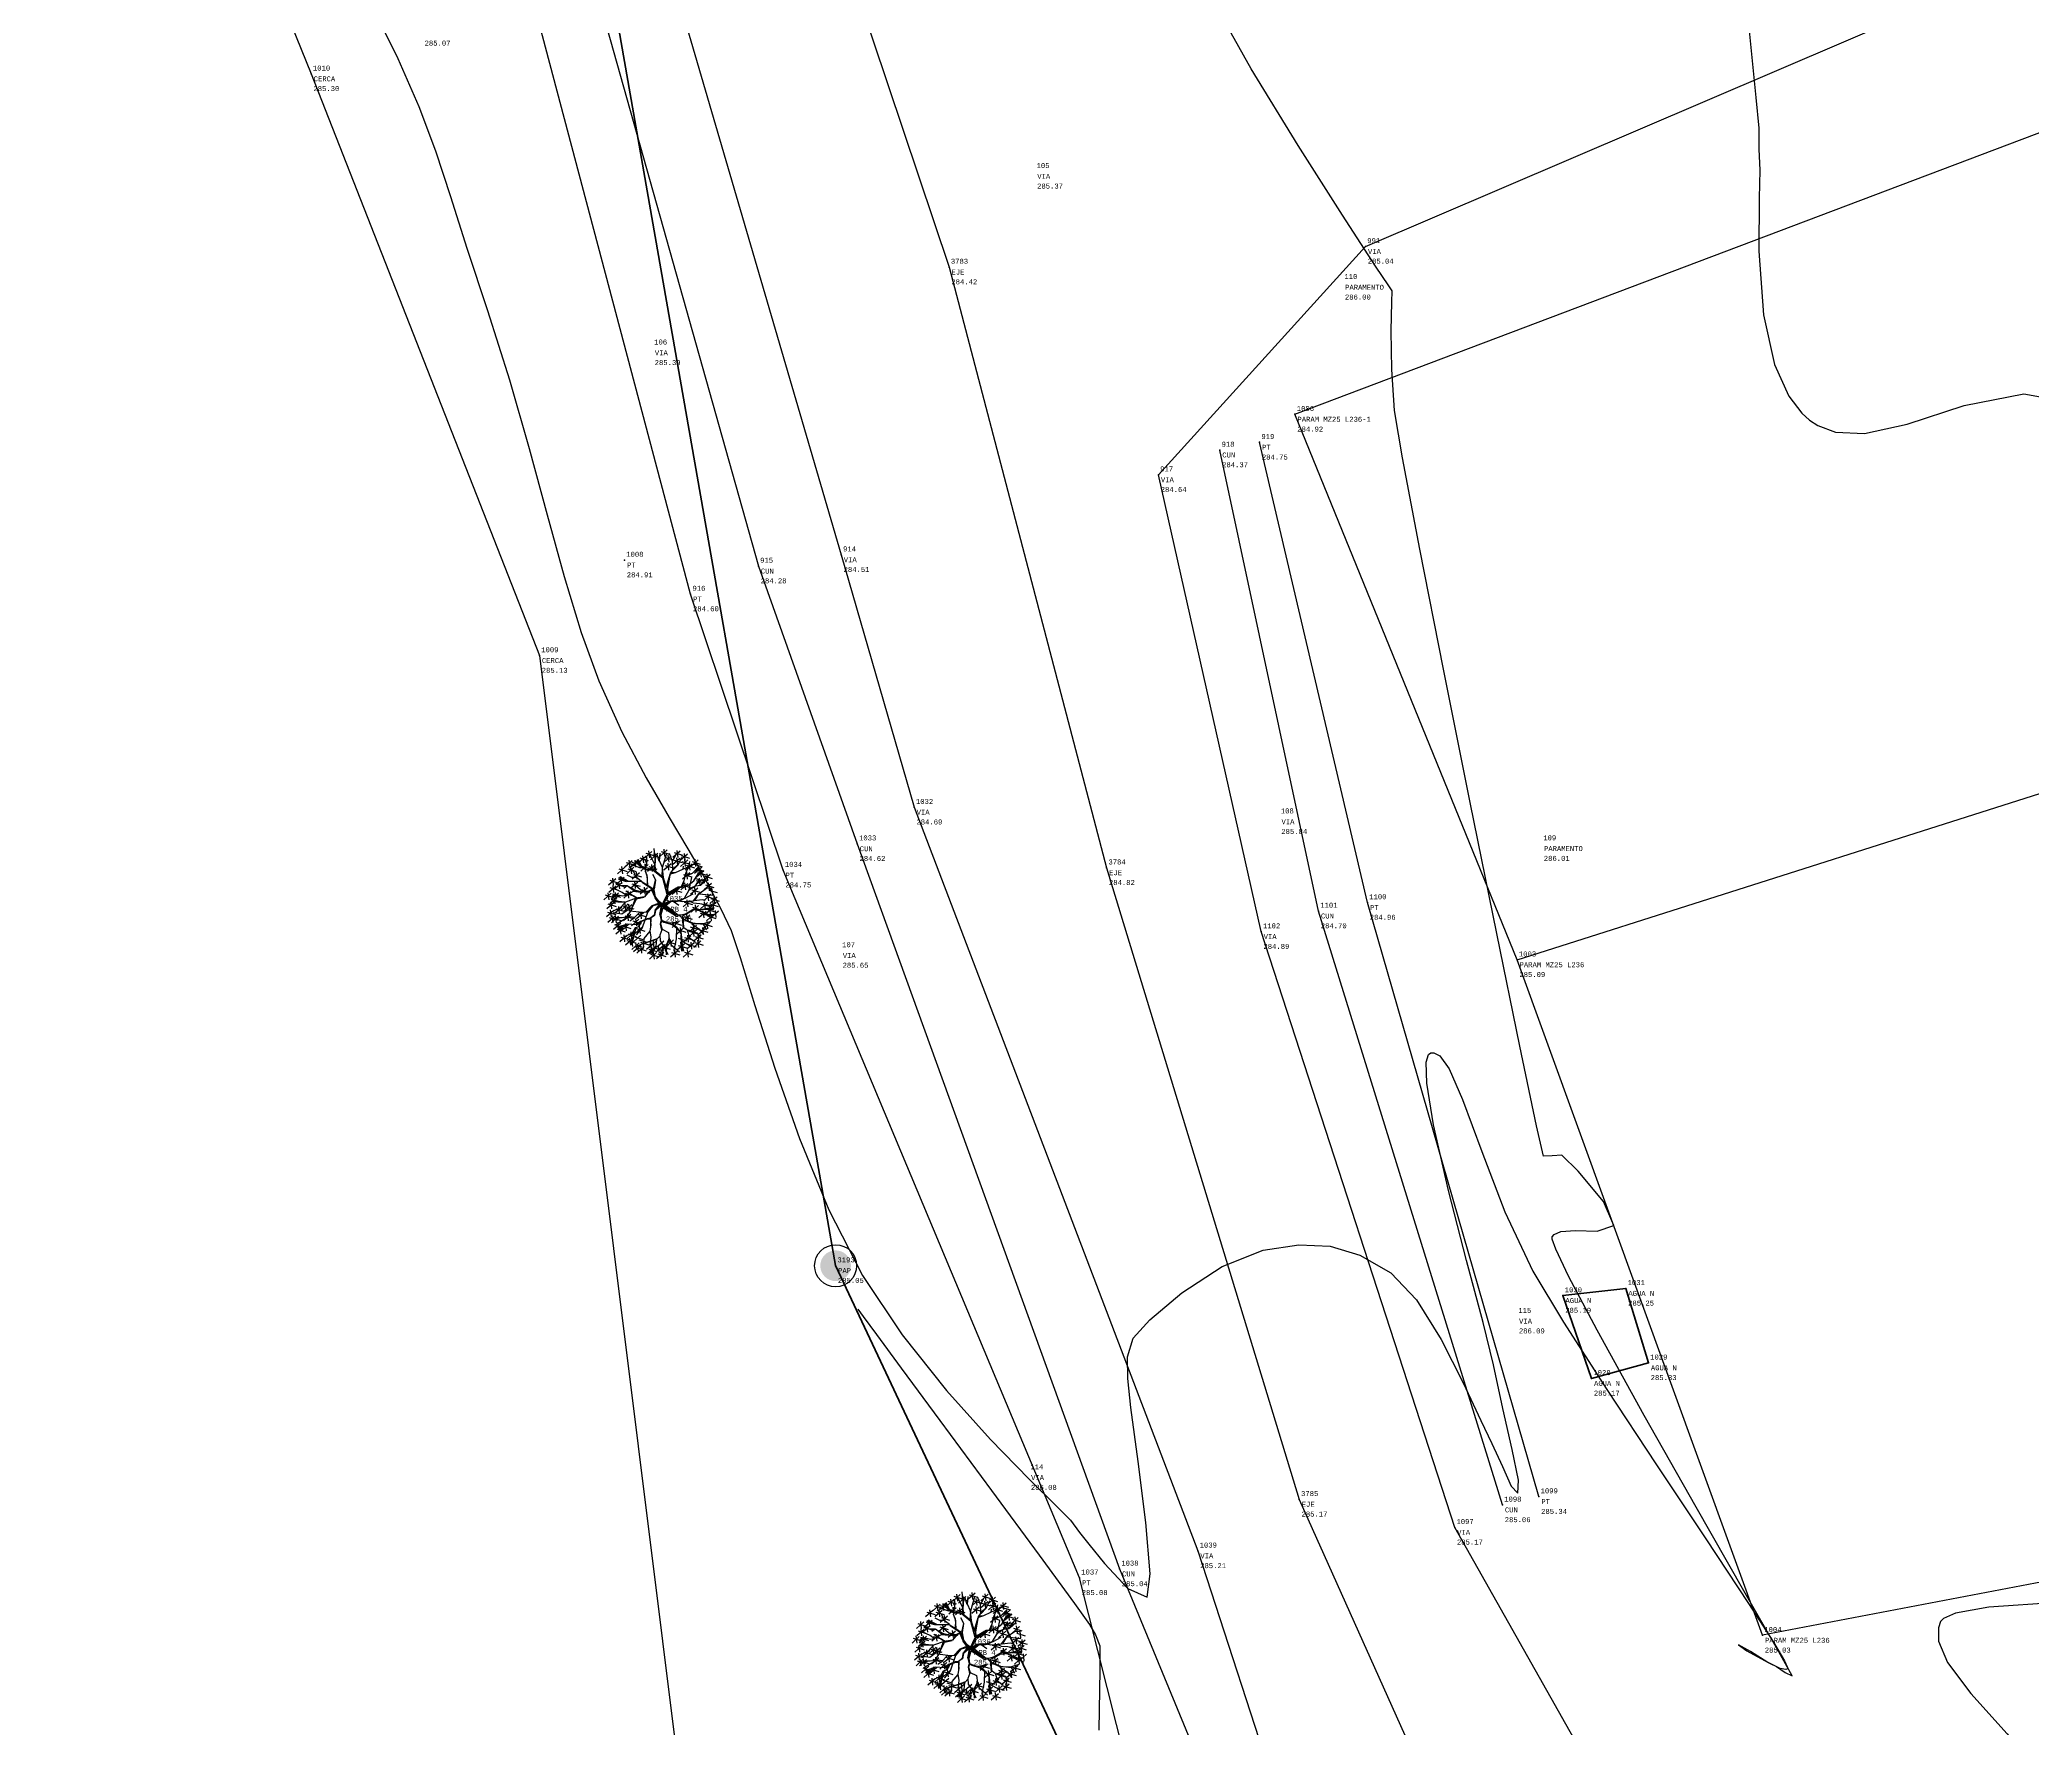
# Model space of a CAD drawing. Header units: metres. Extents: x 5050628 to 5051715, y 2427226 to 2427693.
# Drawn here: x 5051018.94 to 5051038.92, y 2427419.5 to 2427436.44 of the extents above; entities that cross this region are included whole.
import ezdxf
from ezdxf.enums import TextEntityAlignment as Align

# ---------------------------------------------------------------- set-up
doc = ezdxf.new("R2010")
doc.units = ezdxf.units.M
for name, color, linetype in [('1. Eje Vía', 7, 'Continuous'), ('Alcantarilla', 253, 'Continuous'), ('ARBOLES', 3, 'Continuous'), ('C-TOPO-MINR-N', 11, 'Continuous'), ('Cerca', 90, 'FENCELINE2'), ('Cuneta N', 150, 'Continuous'), ('CVL_PUNTO', 2, 'Continuous'), ('CVL_PUNTO_COR', 2, 'Continuous'), ('CVL_PUNTO_NUM', 2, 'Continuous'), ('Paramento', 7, 'Continuous'), ('POSTE', 2, 'Continuous'), ('Vía', 40, 'Continuous')]:
    doc.layers.add(name, color=color, linetype=linetype)
doc.layers.add('C. Agua Negras', color=35, linetype='Continuous', lineweight=40)
doc.layers.add('Linea del alumbrado', color=2, linetype='Continuous', lineweight=100)
doc.styles.add('MONOTXT4', font='monotxt4.shx')
doc.linetypes.add('FENCELINE2', pattern='A,0.25,-0.1,[132,ltypeshp.shx,S=0.1,R=0,X=-0.1,Y=0],-0.1,1', length=1.45)

# ---------------------------------------------------------------- blocks, each defined once
blk = doc.blocks.new('ar-2')
at = {"layer": 'ARBOLES'}
for p, q in [((29.381, 112.272), (29.175, 112.089)), ((29.286, 112.289), (29.309, 112.089)), ((29.552, 112.413), (29.346, 112.23)), ((29.379, 112.368), (29.613, 112.296)), ((29.457, 112.43), (29.48, 112.23)), ((29.716, 112.36), (29.509, 112.177)), ((29.543, 112.315), (29.776, 112.243)), ((29.603, 112.491), (29.626, 112.29)), ((29.982, 112.455), (29.776, 112.272)), ((29.809, 112.411), (30.043, 112.339)), ((29.887, 112.473), (29.91, 112.272)), ((30.099, 112.288), (29.893, 112.105)), ((30.004, 112.305), (30.027, 112.105)), ((30.353, 112.423), (30.146, 112.24)), ((30.18, 112.379), (30.413, 112.306)), ((30.257, 112.441), (30.28, 112.24)), ((30.555, 112.339), (30.348, 112.155)), ((30.382, 112.294), (30.615, 112.222)), ((30.459, 112.356), (30.482, 112.155)), ((28.786, 111.965), (28.579, 111.782)), ((28.613, 111.92), (28.846, 111.848)), ((28.669, 111.7), (28.692, 111.499)), ((28.69, 111.982), (28.714, 111.782)), ((28.994, 112.147), (28.788, 111.964)), ((28.821, 112.102), (29.055, 112.03)), ((29.043, 111.964), (28.837, 111.781)), ((28.87, 111.919), (29.104, 111.847)), ((28.899, 112.164), (28.922, 111.964)), ((28.948, 111.981), (28.971, 111.781)), ((29.159, 112.15), (28.953, 111.966)), ((29.24, 111.943), (28.972, 112.031)), ((28.986, 112.105), (29.22, 112.033)), ((29.198, 111.809), (28.992, 111.626)), ((29.025, 111.764), (29.259, 111.692)), ((29.064, 112.167), (29.087, 111.966)), ((29.103, 111.827), (29.126, 111.626)), ((29.208, 112.227), (29.442, 112.155)), ((29.442, 112.04), (29.235, 111.857)), ((29.269, 111.995), (29.502, 111.923)), ((29.401, 112.088), (29.364, 112.162)), ((29.632, 112.027), (29.426, 111.844)), ((29.459, 111.982), (29.692, 111.91)), ((29.537, 112.044), (29.56, 111.844)), ((30.096, 112.061), (29.889, 111.878)), ((29.923, 112.016), (30.156, 111.944)), ((29.926, 112.243), (30.16, 112.171)), ((30, 112.078), (30.023, 111.878)), ((30.344, 112.212), (30.137, 112.029)), ((30.171, 112.168), (30.404, 112.095)), ((30.248, 112.23), (30.271, 112.029)), ((30.566, 112.171), (30.36, 111.988)), ((30.393, 112.127), (30.627, 112.054)), ((30.434, 111.919), (30.446, 112)), ((30.449, 111.764), (30.683, 111.692)), ((30.471, 112.189), (30.494, 111.988)), ((30.694, 112.066), (30.488, 111.883)), ((30.521, 112.021), (30.755, 111.949)), ((30.527, 111.827), (30.55, 111.626)), ((30.599, 112.083), (30.622, 111.883)), ((30.86, 112.173), (30.654, 111.99)), ((30.687, 112.129), (30.921, 112.056)), ((30.743, 112.051), (30.977, 111.979)), ((30.963, 111.971), (30.756, 111.788)), ((30.765, 112.191), (30.788, 111.99)), ((30.79, 111.926), (31.023, 111.854)), ((31.017, 111.865), (30.81, 111.682)), ((30.844, 111.82), (31.077, 111.748)), ((30.857, 111.782), (30.956, 111.857)), ((30.867, 111.988), (30.89, 111.788)), ((30.921, 111.882), (30.945, 111.682)), ((31.2, 111.764), (30.994, 111.581)), ((31.027, 111.72), (31.261, 111.648)), ((31.105, 111.782), (31.128, 111.581)), ((28.4, 111.227), (28.194, 111.044)), ((28.227, 111.182), (28.46, 111.11)), ((28.305, 111.244), (28.328, 111.044)), ((28.528, 111.641), (28.322, 111.457)), ((28.536, 111.431), (28.33, 111.248)), ((28.355, 111.596), (28.589, 111.524)), ((28.363, 111.387), (28.597, 111.315)), ((28.603, 111.231), (28.396, 111.048)), ((28.43, 111.186), (28.663, 111.114)), ((28.433, 111.658), (28.456, 111.457)), ((28.441, 111.449), (28.464, 111.248)), ((28.474, 111.126), (28.497, 110.925)), ((28.703, 111.533), (28.497, 111.35)), ((28.507, 111.248), (28.53, 111.048)), ((28.68, 111.44), (28.53, 111.502)), ((28.764, 111.682), (28.558, 111.499)), ((28.608, 111.55), (28.631, 111.35)), ((28.964, 111.276), (28.758, 111.092)), ((28.869, 111.293), (28.892, 111.092)), ((29.153, 111.542), (28.947, 111.359)), ((28.98, 111.498), (29.214, 111.426)), ((29.058, 111.56), (29.081, 111.359)), ((29.29, 111.272), (29.084, 111.452)), ((29.426, 111.381), (29.22, 111.198)), ((29.253, 111.336), (29.486, 111.264)), ((29.331, 111.398), (29.354, 111.198)), ((30.16, 111.33), (30.393, 111.258)), ((30.237, 111.392), (30.26, 111.192)), ((30.572, 111.509), (30.366, 111.326)), ((30.399, 111.465), (30.632, 111.392)), ((30.477, 111.527), (30.5, 111.326)), ((30.603, 111.328), (30.677, 111.671)), ((30.85, 111.375), (30.644, 111.192)), ((30.677, 111.33), (30.911, 111.258)), ((30.755, 111.392), (30.778, 111.192)), ((30.808, 111.591), (31.042, 111.519)), ((31.222, 111.198), (31.016, 111.015)), ((31.239, 111.509), (31.033, 111.326)), ((31.049, 111.153), (31.283, 111.081)), ((31.066, 111.465), (31.3, 111.392)), ((31.094, 111.372), (31.231, 111.378)), ((31.127, 111.215), (31.15, 111.015)), ((31.144, 111.527), (31.167, 111.326)), ((31.164, 111.32), (31.398, 111.248)), ((31.394, 111.125), (31.188, 110.942)), ((31.242, 111.382), (31.265, 111.182)), ((31.299, 111.143), (31.322, 110.942)), ((28.468, 110.742), (28.262, 110.559)), ((28.48, 110.97), (28.274, 110.787)), ((28.295, 110.697), (28.529, 110.625)), ((28.307, 110.925), (28.541, 110.853)), ((28.513, 110.584), (28.307, 110.401)), ((28.569, 111.108), (28.363, 110.925)), ((28.373, 110.759), (28.396, 110.559)), ((28.385, 110.987), (28.408, 110.787)), ((28.608, 110.578), (28.402, 110.395)), ((28.418, 110.601), (28.441, 110.401)), ((28.699, 110.836), (28.493, 110.653)), ((28.513, 110.595), (28.536, 110.395)), ((28.526, 110.791), (28.759, 110.719)), ((28.604, 110.853), (28.627, 110.653)), ((28.875, 110.925), (28.669, 110.742)), ((28.702, 110.88), (28.936, 110.808)), ((28.953, 110.629), (28.747, 110.446)), ((28.98, 110.902), (28.774, 110.719)), ((28.78, 110.942), (28.803, 110.742)), ((28.78, 110.585), (29.013, 110.513)), ((28.807, 110.857), (29.041, 110.785)), ((28.858, 110.647), (28.881, 110.446)), ((28.885, 110.919), (28.908, 110.719)), ((29.32, 110.686), (29.114, 110.503)), ((29.147, 110.641), (29.381, 110.569)), ((29.225, 110.703), (29.248, 110.503)), ((30.627, 110.614), (30.421, 110.43)), ((30.638, 111.025), (30.432, 110.841)), ((30.454, 110.569), (30.687, 110.497)), ((30.465, 110.98), (30.699, 110.908)), ((30.532, 110.631), (30.555, 110.43)), ((30.543, 111.042), (30.566, 110.841)), ((30.868, 110.88), (30.662, 110.697)), ((30.773, 110.897), (30.796, 110.697)), ((31.089, 110.713), (30.883, 110.53)), ((30.916, 110.668), (31.15, 110.596)), ((31.128, 110.97), (30.922, 110.787)), ((30.994, 110.73), (31.017, 110.53)), ((31.033, 110.987), (31.056, 110.787)), ((31.276, 110.82), (31.07, 110.637)), ((31.301, 110.632), (31.094, 110.449)), ((31.103, 110.776), (31.336, 110.704)), ((31.128, 110.587), (31.361, 110.515)), ((31.368, 110.97), (31.162, 110.787)), ((31.181, 110.838), (31.204, 110.637)), ((31.195, 110.925), (31.428, 110.853)), ((31.205, 110.649), (31.228, 110.449)), ((31.221, 111.081), (31.455, 111.009)), ((31.433, 110.725), (31.227, 110.542)), ((31.273, 110.987), (31.296, 110.787)), ((31.338, 110.742), (31.361, 110.542)), ((28.34, 110.539), (28.574, 110.467)), ((28.435, 110.533), (28.669, 110.461)), ((28.669, 110.386), (28.463, 110.203)), ((28.738, 110.254), (28.532, 110.071)), ((28.565, 110.21), (28.798, 110.138)), ((28.574, 110.403), (28.597, 110.203)), ((28.848, 110.035), (28.641, 109.852)), ((28.643, 110.272), (28.666, 110.071)), ((28.897, 110.351), (28.69, 110.168)), ((28.724, 110.306), (28.957, 110.234)), ((28.752, 110.053), (28.776, 109.852)), ((28.801, 110.368), (28.825, 110.168)), ((29.048, 110.123), (28.842, 109.94)), ((28.875, 110.078), (29.109, 110.006)), ((28.953, 110.14), (28.976, 109.94)), ((29.183, 110.491), (28.977, 110.308)), ((29.01, 110.446), (29.243, 110.374)), ((29.237, 110.04), (29.031, 109.856)), ((29.064, 109.995), (29.297, 109.923)), ((29.088, 110.508), (29.111, 110.308)), ((29.113, 110.228), (29.346, 110.156)), ((30.328, 110.446), (30.122, 110.263)), ((30.155, 110.402), (30.389, 110.329)), ((30.449, 110.246), (30.243, 110.063)), ((30.276, 110.201), (30.51, 110.129)), ((30.354, 110.263), (30.377, 110.063)), ((30.65, 110.024), (30.444, 109.841)), ((30.555, 110.041), (30.578, 109.841)), ((30.811, 110.324), (30.605, 110.14)), ((30.811, 110.191), (30.605, 110.008)), ((30.638, 110.279), (30.872, 110.207)), ((30.716, 110.341), (30.739, 110.14)), ((30.716, 110.208), (30.739, 110.008)), ((30.944, 110.051), (30.738, 109.868)), ((30.771, 110.006), (31.004, 109.934)), ((30.849, 110.068), (30.872, 109.868)), ((31.078, 110.24), (30.872, 110.057)), ((30.883, 110.226), (31.007, 110.065)), ((30.905, 110.195), (31.138, 110.123)), ((30.983, 110.257), (31.006, 110.057)), ((31.2, 110.407), (30.994, 110.224)), ((31.105, 110.425), (31.128, 110.224)), ((28.675, 109.99), (28.908, 109.918)), ((29.013, 109.94), (28.807, 109.757)), ((28.84, 109.895), (29.074, 109.823)), ((28.918, 109.957), (28.941, 109.757)), ((28.974, 109.92), (28.997, 109.72)), ((29.186, 109.821), (28.979, 109.638)), ((29.235, 109.753), (29.028, 109.57)), ((29.09, 109.838), (29.113, 109.638)), ((29.331, 109.718), (29.124, 109.535)), ((29.139, 109.77), (29.162, 109.57)), ((29.158, 109.673), (29.391, 109.601)), ((29.181, 109.913), (29.414, 109.841)), ((29.23, 109.845), (29.463, 109.773)), ((29.235, 109.735), (29.259, 109.535)), ((29.603, 109.817), (29.397, 109.634)), ((29.459, 109.65), (29.692, 109.578)), ((29.684, 109.547), (29.478, 109.364)), ((29.508, 109.835), (29.531, 109.634)), ((29.511, 109.502), (29.745, 109.43)), ((29.514, 109.523), (29.632, 109.679)), ((29.537, 109.712), (29.56, 109.512)), ((29.581, 109.897), (29.605, 109.696)), ((29.589, 109.564), (29.612, 109.364)), ((29.654, 109.673), (29.887, 109.601)), ((29.887, 109.874), (29.681, 109.691)), ((29.887, 109.556), (29.681, 109.373)), ((29.904, 109.773), (29.698, 109.59)), ((29.714, 109.512), (29.948, 109.44)), ((29.731, 109.735), (29.754, 109.535)), ((29.792, 109.574), (29.815, 109.373)), ((30.01, 109.763), (29.803, 109.579)), ((29.869, 109.753), (29.831, 109.61)), ((29.831, 109.61), (29.85, 109.479)), ((29.837, 109.718), (30.07, 109.646)), ((29.914, 109.78), (29.938, 109.579)), ((30.165, 109.907), (29.959, 109.724)), ((29.992, 109.862), (30.226, 109.79)), ((30.282, 109.601), (30.076, 109.418)), ((30.109, 109.556), (30.343, 109.484)), ((30.167, 109.616), (30.211, 109.523)), ((30.187, 109.618), (30.21, 109.418)), ((30.471, 109.796), (30.265, 109.613)), ((30.294, 109.956), (30.527, 109.884)), ((30.298, 109.751), (30.532, 109.679)), ((30.376, 109.813), (30.399, 109.613)), ((30.645, 109.605), (30.439, 109.422)), ((30.472, 109.561), (30.706, 109.489)), ((30.477, 109.979), (30.71, 109.907)), ((30.743, 109.829), (30.537, 109.646)), ((30.55, 109.623), (30.573, 109.422)), ((30.57, 109.784), (30.804, 109.712)), ((30.648, 109.846), (30.671, 109.646)), ((30.94, 109.879), (30.733, 109.696)), ((30.767, 109.835), (31, 109.763)), ((30.844, 109.897), (30.867, 109.696))]:
    blk.add_line(p, q, dxfattribs=at)
at = {"layer": 'ARBOLES', "color": 27}
for p, q in [((29.414, 112.149), (29.395, 112.287)), ((29.638, 112.025), (29.5, 112.311)), ((29.638, 112.218), (29.619, 112.342)), ((29.62, 112.377), (29.643, 112.177)), ((29.638, 112.342), (29.65, 112.224)), ((29.644, 111.993), (29.662, 112.348)), ((29.756, 112.137), (29.688, 112.342)), ((29.762, 112.143), (29.787, 112.361)), ((29.855, 111.956), (29.974, 112.361)), ((30.129, 112.131), (30.048, 112.355)), ((30.136, 112.137), (30.229, 112.305)), ((30.297, 112.031), (30.396, 112.249)), ((28.897, 111.564), (28.654, 111.695)), ((28.978, 111.677), (28.853, 111.744)), ((29.041, 111.839), (28.91, 111.982)), ((29.102, 111.683), (29.041, 111.839)), ((29.245, 111.956), (29.091, 112.149)), ((29.258, 111.564), (29.102, 111.683)), ((29.115, 112.149), (29.24, 111.988)), ((29.24, 111.988), (29.14, 112.174)), ((29.277, 111.969), (29.158, 112.187)), ((29.383, 111.888), (29.245, 111.956)), ((29.383, 111.9), (29.277, 111.969)), ((29.346, 112.057), (29.369, 111.857)), ((29.37, 111.844), (29.414, 112.149)), ((29.42, 111.733), (29.37, 111.844)), ((29.37, 111.844), (29.42, 111.683)), ((29.494, 111.894), (29.383, 111.9)), ((29.588, 111.876), (29.383, 111.888)), ((29.42, 111.683), (29.414, 111.471)), ((29.439, 111.458), (29.42, 111.733)), ((29.619, 111.888), (29.494, 111.894)), ((29.662, 111.601), (29.576, 111.757)), ((29.862, 111.657), (29.588, 111.876)), ((29.619, 111.888), (29.644, 112.043)), ((29.644, 112.043), (29.638, 112.218)), ((29.638, 111.906), (29.644, 111.863)), ((29.669, 111.832), (29.644, 111.993)), ((29.881, 111.664), (29.669, 111.832)), ((29.849, 111.956), (29.762, 112.143)), ((29.837, 111.701), (29.855, 111.95)), ((29.874, 111.677), (29.849, 111.956)), ((29.961, 111.421), (30.067, 111.77)), ((29.998, 111.365), (30.08, 111.794)), ((30.08, 111.794), (30.142, 111.882)), ((30.086, 111.776), (30.223, 111.82)), ((30.104, 111.813), (30.229, 111.826)), ((30.142, 111.882), (30.129, 112.131)), ((30.142, 111.919), (30.297, 112.038)), ((30.147, 111.882), (30.297, 112.031)), ((30.223, 111.82), (30.428, 111.913)), ((30.622, 111.809), (30.416, 111.626)), ((30.428, 111.913), (30.739, 112.056)), ((30.446, 111.502), (30.491, 111.701)), ((30.484, 111.714), (30.546, 111.888)), ((30.491, 111.701), (30.701, 111.8)), ((30.502, 111.739), (30.695, 111.794)), ((30.546, 111.888), (30.595, 111.956)), ((30.595, 111.956), (30.621, 112.125)), ((30.701, 111.8), (30.857, 111.963)), ((30.739, 111.577), (30.857, 111.782)), ((30.757, 111.863), (30.87, 111.943)), ((30.757, 111.85), (30.882, 111.919)), ((28.637, 111.16), (28.419, 111.135)), ((28.431, 111.16), (28.556, 111.166)), ((28.723, 111.148), (28.437, 111.198)), ((28.711, 111.253), (28.481, 111.359)), ((28.53, 111.488), (28.763, 111.416)), ((28.591, 111.638), (28.825, 111.565)), ((28.853, 111.558), (28.611, 111.664)), ((28.853, 111.564), (28.636, 111.67)), ((28.853, 111.44), (28.68, 111.44)), ((28.829, 111.166), (28.711, 111.253)), ((28.823, 111.166), (28.723, 111.148)), ((28.848, 111.434), (28.755, 111.366)), ((28.791, 111.231), (29.025, 111.159)), ((29.116, 111.085), (28.811, 111.284)), ((29.016, 111.278), (28.823, 111.166)), ((29.245, 111.558), (28.853, 111.558)), ((29.091, 111.303), (28.853, 111.44)), ((29.041, 111.297), (28.854, 111.434)), ((29.091, 111.677), (28.978, 111.677)), ((28.997, 111.173), (29.14, 111.098)), ((29.246, 111.253), (29.016, 111.278)), ((29.234, 111.272), (29.041, 111.297)), ((29.277, 111.259), (29.091, 111.303)), ((29.339, 111.129), (29.102, 111.085)), ((29.494, 111.409), (29.245, 111.558)), ((29.408, 111.26), (29.265, 111.26)), ((29.563, 111.334), (29.271, 111.534)), ((29.457, 111.285), (29.277, 111.259)), ((29.47, 111.285), (29.339, 111.129)), ((29.433, 111.278), (29.339, 111.129)), ((29.544, 111.334), (29.457, 111.285)), ((29.55, 111.309), (29.47, 111.285)), ((29.619, 111.328), (29.494, 111.409)), ((29.55, 111.309), (29.625, 111.135)), ((29.595, 111.266), (29.563, 111.334)), ((29.6, 111.352), (29.656, 111.595)), ((29.644, 111.11), (29.6, 111.322)), ((29.656, 111.129), (29.619, 111.328)), ((29.625, 111.346), (29.662, 111.601)), ((29.756, 110.992), (29.656, 111.129)), ((29.848, 110.918), (29.98, 111.197)), ((29.848, 110.918), (30.004, 111.179)), ((29.98, 111.197), (29.862, 111.657)), ((29.967, 111.378), (29.881, 111.664)), ((29.918, 110.992), (30.017, 111.16)), ((29.998, 111.352), (29.967, 111.378)), ((30.004, 111.179), (29.974, 111.346)), ((29.98, 111.384), (30.017, 111.534)), ((30.017, 111.179), (29.998, 111.352)), ((30.017, 111.246), (30.297, 111.409)), ((30.03, 111.209), (30.253, 111.359)), ((30.036, 111.179), (30.309, 111.396)), ((30.333, 111.375), (30.126, 111.192)), ((30.297, 111.409), (30.422, 111.421)), ((30.309, 111.396), (30.471, 111.409)), ((30.385, 111.421), (30.459, 111.59)), ((30.422, 111.421), (30.446, 111.502)), ((30.471, 111.409), (30.565, 111.446)), ((30.472, 111.091), (30.609, 111.322)), ((30.491, 111.091), (30.721, 111.21)), ((30.565, 111.446), (30.739, 111.577)), ((30.609, 111.322), (30.783, 111.434)), ((30.615, 111.366), (30.789, 111.44)), ((30.727, 111.017), (30.876, 111.216)), ((30.981, 111.635), (30.775, 111.452)), ((30.777, 111.036), (30.889, 111.229)), ((30.783, 111.648), (31.017, 111.576)), ((30.783, 111.434), (30.939, 111.453)), ((30.789, 111.434), (30.895, 111.621)), ((30.876, 111.216), (31.094, 111.372)), ((30.886, 111.653), (30.909, 111.452)), ((30.889, 111.216), (31.275, 111.173)), ((30.939, 111.453), (31.088, 111.652)), ((30.939, 111.453), (31.119, 111.614)), ((28.396, 111.064), (28.63, 110.991)), ((28.406, 110.992), (28.767, 110.98)), ((28.786, 110.98), (28.412, 111.011)), ((28.648, 110.817), (28.418, 110.705)), ((28.699, 110.637), (28.456, 110.675)), ((28.923, 110.563), (28.63, 110.525)), ((28.804, 110.979), (28.648, 110.817)), ((28.848, 110.743), (28.699, 110.637)), ((28.991, 110.793), (28.798, 110.5)), ((29.102, 111.085), (28.804, 110.979)), ((28.985, 110.805), (28.848, 110.743)), ((29.284, 110.681), (28.916, 110.724)), ((29.06, 110.538), (28.923, 110.563)), ((29.072, 111.067), (28.973, 110.799)), ((29.103, 111.06), (28.985, 110.805)), ((29.178, 110.669), (29.06, 110.538)), ((29.109, 111.067), (29.327, 111.116)), ((29.408, 110.693), (29.178, 110.669)), ((29.421, 110.687), (29.271, 110.245)), ((29.545, 110.868), (29.377, 110.693)), ((29.551, 110.861), (29.408, 110.693)), ((29.433, 110.693), (29.582, 110.868)), ((29.613, 110.612), (29.514, 110.525)), ((29.582, 110.575), (29.514, 110.519)), ((29.738, 110.942), (29.545, 110.868)), ((29.756, 110.917), (29.551, 110.861)), ((29.626, 110.6), (29.582, 110.575)), ((29.644, 110.774), (29.613, 110.612)), ((29.651, 110.743), (29.626, 110.6)), ((29.763, 110.923), (29.638, 111.098)), ((29.749, 110.967), (29.644, 111.11)), ((29.848, 110.918), (29.651, 110.743)), ((29.657, 110.768), (29.781, 110.936)), ((29.812, 110.923), (29.657, 110.768)), ((29.855, 110.917), (29.749, 110.967)), ((29.855, 110.917), (29.756, 110.992)), ((29.812, 110.874), (29.769, 110.625)), ((29.848, 110.918), (29.775, 110.612)), ((29.775, 110.612), (29.812, 110.457)), ((29.856, 110.812), (29.8, 110.618)), ((29.8, 110.618), (29.825, 110.469)), ((29.848, 110.918), (29.887, 110.811)), ((29.893, 110.954), (29.881, 110.917)), ((29.881, 110.917), (29.905, 110.817)), ((29.887, 110.811), (30.223, 110.599)), ((29.905, 110.817), (29.918, 110.917)), ((29.918, 110.936), (30.043, 111.017)), ((29.918, 110.917), (29.918, 110.992)), ((29.924, 110.911), (30.018, 110.986)), ((29.93, 110.898), (30.291, 110.618)), ((29.937, 110.805), (29.93, 110.867)), ((29.93, 110.867), (30.21, 110.655)), ((30.204, 110.631), (29.937, 110.805)), ((29.949, 110.886), (30.092, 111.005)), ((30.21, 110.655), (29.967, 110.811)), ((30.018, 110.986), (30.105, 111.017)), ((30.092, 111.005), (30.155, 111.005)), ((30.105, 111.017), (30.298, 111.017)), ((30.155, 111.005), (30.31, 110.892)), ((30.192, 110.986), (30.323, 111.011)), ((30.291, 110.618), (30.204, 110.631)), ((30.223, 110.599), (30.341, 110.593)), ((30.279, 111.017), (30.472, 111.091)), ((30.298, 111.017), (30.422, 110.992)), ((30.309, 110.618), (30.372, 110.618)), ((30.341, 110.593), (30.422, 110.493)), ((30.348, 111.017), (30.478, 111.091)), ((30.372, 110.618), (30.502, 110.649)), ((30.403, 110.581), (30.446, 110.493)), ((30.409, 110.581), (30.534, 110.643)), ((30.422, 110.992), (30.727, 111.017)), ((30.502, 110.649), (30.739, 110.787)), ((30.528, 110.992), (30.659, 110.986)), ((30.534, 110.643), (30.733, 110.768)), ((30.628, 111.005), (30.721, 110.955)), ((30.695, 110.835), (30.928, 110.763)), ((30.721, 110.955), (30.908, 110.942)), ((30.733, 110.768), (30.9, 110.737)), ((30.739, 110.787), (30.882, 110.755)), ((30.746, 111.023), (30.976, 111.048)), ((30.882, 110.755), (31.199, 110.787)), ((30.9, 110.737), (31.156, 110.631)), ((31.138, 110.612), (30.907, 110.724)), ((30.908, 110.942), (31.293, 110.874)), ((31.181, 110.811), (30.919, 110.761)), ((30.955, 110.925), (31.189, 110.853)), ((30.976, 111.048), (31.063, 111.042)), ((31.249, 110.581), (31.138, 110.612)), ((31.261, 110.599), (31.144, 110.625)), ((31.156, 110.631), (31.274, 110.625)), ((31.298, 110.798), (31.181, 110.811)), ((31.199, 110.787), (31.293, 110.755)), ((31.298, 110.78), (31.224, 110.792)), ((28.568, 110.525), (28.462, 110.5)), ((28.63, 110.525), (28.475, 110.482)), ((28.496, 110.341), (28.729, 110.269)), ((28.798, 110.5), (28.531, 110.339)), ((28.755, 110.538), (28.537, 110.532)), ((28.86, 110.357), (28.58, 110.27)), ((28.705, 110.282), (28.58, 110.257)), ((28.599, 110.233), (28.705, 110.282)), ((28.612, 110.208), (28.842, 110.345)), ((28.991, 110.096), (28.755, 109.984)), ((29.109, 110.339), (28.86, 110.357)), ((29.066, 110.532), (28.923, 110.438)), ((29.035, 110.158), (28.96, 109.791)), ((29.091, 110.245), (28.973, 109.766)), ((29.078, 110.251), (28.991, 110.096)), ((29.184, 110.282), (29.078, 110.251)), ((29.286, 110.273), (29.08, 110.09)), ((29.271, 110.245), (29.103, 110.052)), ((29.228, 110.432), (29.109, 110.339)), ((29.122, 110.332), (29.228, 110.407)), ((29.228, 110.407), (29.165, 110.282)), ((29.253, 110.426), (29.184, 110.282)), ((29.191, 110.29), (29.214, 110.09)), ((29.414, 110.507), (29.228, 110.432)), ((29.427, 110.494), (29.253, 110.426)), ((29.489, 110.152), (29.321, 109.952)), ((29.514, 110.519), (29.414, 110.507)), ((29.501, 110.482), (29.427, 110.494)), ((29.52, 110.332), (29.489, 110.152)), ((29.495, 110.164), (29.52, 109.984)), ((29.501, 110.519), (29.52, 110.332)), ((29.52, 110.307), (29.526, 110.513)), ((29.781, 110.027), (29.682, 109.915)), ((29.831, 110.195), (29.775, 110.04)), ((29.775, 110.04), (29.787, 109.884)), ((29.8, 110.45), (29.787, 110.357)), ((29.787, 110.357), (29.819, 110.183)), ((29.819, 110.432), (29.794, 110.364)), ((29.794, 110.364), (29.837, 110.208)), ((29.812, 110.457), (29.887, 110.413)), ((29.825, 110.469), (29.912, 110.426)), ((29.837, 110.208), (30.018, 110.12)), ((29.887, 110.413), (30.124, 110.345)), ((29.912, 110.426), (30.092, 110.37)), ((30.018, 110.12), (30.043, 109.915)), ((30.285, 110.413), (30.055, 110.382)), ((30.124, 110.37), (30.254, 110.264)), ((30.124, 110.345), (30.248, 110.245)), ((30.13, 110.37), (30.285, 110.413)), ((30.248, 110.245), (30.235, 109.934)), ((30.26, 110.257), (30.379, 110.071)), ((30.366, 110.046), (30.379, 109.853)), ((30.379, 110.071), (30.397, 109.884)), ((30.416, 110.488), (30.428, 110.282)), ((30.422, 110.493), (30.701, 110.369)), ((30.428, 110.282), (30.546, 110.189)), ((30.453, 110.282), (30.435, 110.482)), ((30.446, 110.493), (30.695, 110.388)), ((30.546, 110.189), (30.615, 109.971)), ((30.565, 110.171), (30.814, 110.102)), ((30.578, 110.189), (30.827, 110.108)), ((30.638, 110.146), (30.872, 110.074)), ((30.683, 110.364), (30.883, 110.226)), ((30.695, 110.388), (31, 110.35)), ((30.701, 110.369), (31.019, 110.376)), ((30.827, 110.108), (30.914, 109.977)), ((31, 110.35), (31.099, 110.195)), ((31.019, 110.376), (31.231, 110.443)), ((31.027, 110.363), (31.261, 110.29)), ((29.215, 109.772), (29.085, 109.691)), ((29.676, 109.915), (29.215, 109.772)), ((29.246, 109.784), (29.713, 109.952)), ((29.302, 109.679), (29.259, 109.616)), ((29.321, 109.952), (29.302, 109.679)), ((29.632, 109.695), (29.426, 109.512)), ((29.677, 109.879), (29.47, 109.696)), ((29.663, 109.729), (29.47, 109.517)), ((29.52, 109.984), (29.489, 109.753)), ((29.663, 109.722), (29.539, 109.511)), ((29.682, 109.915), (29.663, 109.729)), ((29.787, 109.884), (29.869, 109.753)), ((29.875, 109.753), (29.999, 109.492)), ((30.024, 109.909), (29.955, 109.76)), ((29.962, 109.747), (29.955, 109.486)), ((30.043, 109.915), (29.962, 109.747)), ((30.03, 109.965), (30.024, 109.909)), ((30.043, 109.915), (30.099, 109.772)), ((30.07, 109.924), (30.093, 109.724)), ((30.099, 109.772), (30.335, 109.573)), ((30.235, 109.934), (30.167, 109.616)), ((30.397, 109.585), (30.372, 109.841)), ((30.379, 109.853), (30.422, 109.592)), ((30.391, 109.884), (30.441, 109.592)), ((30.397, 109.884), (30.652, 109.735)), ((30.615, 109.971), (30.771, 109.853))]:
    blk.add_line(p, q, dxfattribs=at)
blk = doc.blocks.new('Poste alumbrado publico')
at = {"layer": 'POSTE', "true_color": 0xf8d731}
h = blk.add_hatch(color=40, dxfattribs=at)
edge = h.paths.add_edge_path()
edge.add_arc((839096.774, 1362011.373), 0.154, -10.5638, 349.4362)
at = {"layer": 'POSTE', "color": 30}
blk.add_circle((839096.774, 1362011.373, 258.514), 0.211, dxfattribs=at)

msp = doc.modelspace()

# ---------------------------------------------------------------- linework, layer by layer
at = {"layer": '1. Eje Vía', "elevation": 280.286, "flags": 128}
msp.add_lwpolyline([(5051009.27, 2427481.095), (5051011.683, 2427474.781), (5051013.901, 2427469.598), (5051015.895, 2427464.923), (5051018.545, 2427458.76), (5051021.26, 2427452.358), (5051023.643, 2427446.518), (5051025.909, 2427440.562), (5051028.059, 2427434.158), (5051029.64, 2427428.133), (5051031.572, 2427421.798), (5051034.273, 2427415.772), (5051037.725, 2427410.319)], dxfattribs=at)
at = {"layer": 'C-TOPO-MINR-N', "color": 32, "linetype": 'Continuous', "lineweight": -3}
for points in [[(5051022.252, 2427436.812, 285.966), (5051022.531, 2427436.251, 285.966), (5051022.739, 2427435.77, 285.966), (5051022.906, 2427435.325, 285.966), (5051023.057, 2427434.866, 285.966), (5051023.222, 2427434.348, 285.966), (5051023.428, 2427433.723, 285.966), (5051023.65, 2427433.026, 285.966), (5051023.847, 2427432.338, 285.966), (5051024.027, 2427431.674, 285.966), (5051024.199, 2427431.053, 285.966), (5051024.369, 2427430.491, 285.966), (5051024.545, 2427430.007, 285.966), (5051024.777, 2427429.497, 285.966), (5051025.021, 2427429.035, 285.966), (5051025.25, 2427428.638, 285.966), (5051025.44, 2427428.323, 285.966), (5051025.565, 2427428.107, 285.966), (5051025.68, 2427427.893, 285.966), (5051025.771, 2427427.722, 285.966), (5051025.874, 2427427.502, 285.966), (5051025.964, 2427427.234, 285.966), (5051026.111, 2427426.752, 285.966), (5051026.31, 2427426.124, 285.966), (5051026.559, 2427425.418, 285.966), (5051026.854, 2427424.701, 285.966), (5051027.192, 2427424.043, 285.966), (5051027.59, 2427423.447, 285.966), (5051028.035, 2427422.889, 285.966), (5051028.475, 2427422.397, 285.966), (5051028.862, 2427421.999, 285.966), (5051029.146, 2427421.72, 285.966), (5051029.277, 2427421.589, 285.966), (5051029.366, 2427421.466, 285.966), (5051029.46, 2427421.347, 285.966), (5051029.619, 2427421.155, 285.966), (5051029.852, 2427420.904, 285.966), (5051030.045, 2427420.816, 285.966), (5051030.076, 2427421.052, 285.966), (5051030.034, 2427421.564, 285.966), (5051029.956, 2427422.178, 285.966), (5051029.883, 2427422.718, 285.966), (5051029.851, 2427423.009, 285.966), (5051029.848, 2427423.227, 285.966), (5051029.907, 2427423.416, 285.966), (5051030.073, 2427423.597, 285.966), (5051030.394, 2427423.868, 285.966), (5051030.797, 2427424.133, 285.966), (5051031.209, 2427424.298, 285.966), (5051031.569, 2427424.351, 285.966), (5051031.883, 2427424.338, 285.966), (5051032.18, 2427424.248, 285.966), (5051032.489, 2427424.07, 285.966), (5051032.748, 2427423.798, 285.966), (5051032.997, 2427423.401, 285.966), (5051033.217, 2427422.968, 285.966), (5051033.392, 2427422.59, 285.966), (5051033.503, 2427422.357, 285.966), (5051033.611, 2427422.126, 285.966), (5051033.696, 2427421.931, 285.966), (5051033.766, 2427421.861, 285.966), (5051033.77, 2427421.991, 285.966), (5051033.709, 2427422.299, 285.966), (5051033.614, 2427422.709, 285.966), (5051033.519, 2427423.148, 285.966), (5051033.417, 2427423.572, 285.966), (5051033.251, 2427424.194, 285.966), (5051033.07, 2427424.895, 285.966), (5051032.919, 2427425.555, 285.966), (5051032.851, 2427425.973, 285.966), (5051032.846, 2427426.183, 285.966), (5051032.87, 2427426.259, 285.966), (5051032.892, 2427426.275, 285.966), (5051032.922, 2427426.278, 285.966), (5051032.982, 2427426.246, 285.966), (5051033.076, 2427426.115, 285.966), (5051033.211, 2427425.81, 285.966), (5051033.404, 2427425.286, 285.966), (5051033.635, 2427424.682, 285.966), (5051033.916, 2427424.087, 285.966), (5051034.223, 2427423.574, 285.966), (5051034.658, 2427422.898, 285.966), (5051035.156, 2427422.144, 285.966), (5051035.652, 2427421.401, 285.966), (5051036.079, 2427420.754, 285.966), (5051036.328, 2427420.365, 285.966), (5051036.439, 2427420.177, 285.966), (5051036.469, 2427420.111, 285.966), (5051036.469, 2427420.099, 285.966), (5051036.453, 2427420.09, 285.966), (5051036.396, 2427420.1, 285.966), (5051036.274, 2427420.16, 285.966), (5051036.097, 2427420.271, 285.966), (5051035.977, 2427420.338, 285.966), (5051036.062, 2427420.278, 285.966), (5051036.24, 2427420.183, 285.966), (5051036.358, 2427420.122, 285.966), (5051036.445, 2427420.06, 285.966), (5051036.515, 2427420.027, 285.966), (5051036.383, 2427420.268, 285.966), (5051036.033, 2427420.881, 285.966), (5051035.553, 2427421.72, 285.966), (5051035.032, 2427422.64, 285.966), (5051034.559, 2427423.495, 285.966), (5051034.274, 2427424.035, 285.966), (5051034.145, 2427424.307, 285.966), (5051034.11, 2427424.407, 285.966), (5051034.11, 2427424.43, 285.966), (5051034.129, 2427424.456, 285.966), (5051034.196, 2427424.486, 285.966), (5051034.343, 2427424.495, 285.966), (5051034.56, 2427424.488, 285.966), (5051034.729, 2427424.546, 285.966), (5051034.625, 2427424.786, 285.966), (5051034.369, 2427425.09, 285.966), (5051034.205, 2427425.25, 285.966), (5051034.11, 2427425.243, 285.966), (5051034.021, 2427425.239, 285.966), (5051033.952, 2427425.545, 285.966), (5051033.785, 2427426.342, 285.966), (5051033.553, 2427427.475, 285.966), (5051033.287, 2427428.788, 285.966), (5051033.019, 2427430.125, 285.966), (5051032.783, 2427431.33, 285.966), (5051032.608, 2427432.246, 285.966), (5051032.529, 2427432.719, 285.966), (5051032.501, 2427433.129, 285.966), (5051032.495, 2427433.517, 285.966), (5051032.5, 2427433.806, 285.966), (5051032.504, 2427433.921, 285.966), (5051032.47, 2427433.97, 285.966), (5051032.338, 2427434.168, 285.966), (5051032.005, 2427434.677, 285.966), (5051031.56, 2427435.377, 285.966), (5051031.091, 2427436.147, 285.966), (5051030.687, 2427436.865, 285.966)], [(5051036.084, 2427436.529, 286.966), (5051036.153, 2427435.86, 286.966), (5051036.182, 2427435.551, 286.966), (5051036.183, 2427435.34, 286.966), (5051036.191, 2427435.13, 286.966), (5051036.186, 2427434.848, 286.966), (5051036.181, 2427434.318, 286.966), (5051036.228, 2427433.679, 286.966), (5051036.339, 2427433.181, 286.966), (5051036.483, 2427432.862, 286.966), (5051036.614, 2427432.692, 286.966), (5051036.691, 2427432.623, 286.966), (5051036.774, 2427432.568, 286.966), (5051036.952, 2427432.501, 286.966), (5051037.243, 2427432.488, 286.966), (5051037.669, 2427432.583, 286.966), (5051038.242, 2427432.77, 286.966), (5051038.839, 2427432.888, 286.966), (5051039.432, 2427432.78, 286.966)], [(5051027.143, 2427423.707, 285.966), (5051027.198, 2427423.632, 285.966), (5051027.332, 2427423.45, 285.966), (5051027.579, 2427423.115, 285.966), (5051027.966, 2427422.59, 285.966), (5051028.484, 2427421.887, 285.966), (5051028.962, 2427421.237, 285.966), (5051029.318, 2427420.752, 285.966), (5051029.468, 2427420.544, 285.966), (5051029.527, 2427420.439, 285.966), (5051029.57, 2427420.329, 285.966), (5051029.57, 2427420.087, 285.966), (5051029.563, 2427419.483, 285.966)], [(5051039.176, 2427420.763, 286.966), (5051038.49, 2427420.716, 286.966), (5051038.155, 2427420.657, 286.966), (5051038.033, 2427420.603, 286.966), (5051038.006, 2427420.571, 286.966), (5051037.984, 2427420.508, 286.966), (5051037.985, 2427420.375, 286.966), (5051038.075, 2427420.16, 286.966), (5051038.309, 2427419.85, 286.966), (5051038.674, 2427419.446, 286.966), (5051038.929, 2427419.122, 286.966)]]:
    msp.add_polyline3d(points, dxfattribs=at)
at = {"layer": 'C. Agua Negras', "elevation": 285.638, "flags": 128}
msp.add_lwpolyline([(5051034.504, 2427423.011), (5051034.217, 2427423.842), (5051034.848, 2427423.914), (5051035.074, 2427423.167), (5051034.504, 2427423.011)], dxfattribs=at)
at = {"layer": 'Cerca', "elevation": 279.535, "flags": 128}
msp.add_lwpolyline([(5050974.648, 2427403.009), (5050974.087, 2427403.657), (5050972.488, 2427408.229), (5050970.403, 2427411.399), (5050969.471, 2427413.283), (5050969.248, 2427415.495), (5050970.507, 2427420.085), (5050971.096, 2427422.2), (5050971.56, 2427426.841), (5050971.283, 2427429.947), (5050970.45, 2427433.378), (5050968.473, 2427438.338), (5050965.521, 2427444.127), (5050961.933, 2427450.972), (5050957.394, 2427459.623), (5050954.492, 2427465.268), (5050953.127, 2427468.349), (5050951.501, 2427474.751), (5050951.987, 2427481.382), (5050954.36, 2427487.765), (5050957.334, 2427492.135), (5050962.92, 2427496.553), (5050967.723, 2427498.394), (5050972.385, 2427498.997), (5050977.369, 2427497.848), (5050983.192, 2427496.549), (5050985.271, 2427496.424), (5050990.815, 2427495.224), (5050995.507, 2427492.991), (5050999.158, 2427489.401), (5051001.516, 2427485.378), (5051003.026, 2427482.619), (5051005.386, 2427476.192), (5051008.641, 2427468.572), (5051012.663, 2427457.628), (5051016.366, 2427448.797), (5051019.33, 2427441.846), (5051021.66, 2427436.096), (5051023.95, 2427430.261), (5051026.173, 2427412.444)], dxfattribs=at)
at = {"layer": 'Cuneta N'}
for points in [[(5050961.391, 2427498.569, 279.639), (5050966.763, 2427501.034, 279.746), (5050972.272, 2427501.766, 279.849), (5050978.256, 2427501.519, 280.136), (5050983.592, 2427500.616, 280.35), (5050989.498, 2427499.25, 280.577), (5050994.474, 2427497.374, 280.838), (5051000.015, 2427493.978, 281.25), (5051003.512, 2427489.458, 281.522), (5051004.86, 2427486.612, 281.655), (5051006.354, 2427483, 281.839), (5051008.797, 2427476.173, 282.305), (5051012.512, 2427467.91, 282.739), (5051016.987, 2427456.797, 283.594), (5051020.234, 2427449.872, 283.784), (5051023.372, 2427441.013, 284.257), (5051026.146, 2427431.159, 284.742), (5051027.138, 2427428.374, 285.086), (5051029.769, 2427421.1, 285.505), (5051031.867, 2427416.017, 285.927), (5051034.932, 2427410.555, 286.252)], [(5051034.568, 2427409.43, 286.551), (5051030.294, 2427417.339, 285.906), (5051029.367, 2427421.011, 285.544), (5051026.394, 2427428.109, 285.215), (5051025.467, 2427430.878, 285.068), (5051022.864, 2427440.692, 284.632), (5051019.815, 2427449.403, 284.211), (5051016.56, 2427456.545, 283.961), (5051012.027, 2427467.684, 283.039), (5051008.397, 2427476.066, 282.518), (5051005.939, 2427482.62, 282.259), (5051004.399, 2427486.255, 282.131), (5051003.057, 2427489.236, 281.934), (5050999.736, 2427493.566, 281.67), (5050994.152, 2427496.681, 281.4), (5050989.32, 2427498.765, 280.951), (5050983.471, 2427500.115, 280.796), (5050978.179, 2427501.142, 280.62), (5050972.237, 2427501.381, 280.3), (5050966.946, 2427500.632, 280.246), (5050961.657, 2427498.178, 279.957), (5050956.628, 2427492.824, 279.505)], [(5051033.61, 2427421.742, 285.53), (5051031.765, 2427427.699, 285.165), (5051030.775, 2427432.323, 284.841)], [(5051033.975, 2427421.825, 285.805), (5051032.256, 2427427.784, 285.428), (5051031.174, 2427432.4, 285.214)]]:
    msp.add_polyline3d(points, dxfattribs=at)
at = {"layer": 'CVL_PUNTO', "color": 4}
for p in [(5051021.66, 2427436.096, 285.769), (5051021.66, 2427436.096, 285.769), (5051032.236, 2427434.365, 285.51), (5051032.236, 2427434.365, 285.51), (5051028.059, 2427434.158, 284.885), (5051028.059, 2427434.158, 284.885), (5051031.529, 2427432.681, 285.386), (5051031.529, 2427432.681, 285.386), (5051030.775, 2427432.323, 284.841), (5051030.775, 2427432.323, 284.841), (5051031.174, 2427432.4, 285.214), (5051031.174, 2427432.4, 285.214), (5051030.159, 2427432.075, 285.11), (5051030.159, 2427432.075, 285.11), (5051024.803, 2427431.219, 285.376), (5051024.803, 2427431.219, 285.376), (5051026.146, 2427431.159, 284.742), (5051026.146, 2427431.159, 284.742), (5051026.978, 2427431.273, 284.976), (5051026.978, 2427431.273, 284.976), (5051025.467, 2427430.878, 285.068), (5051025.467, 2427430.878, 285.068), (5051023.95, 2427430.261, 285.601), (5051023.95, 2427430.261, 285.601), (5051027.709, 2427428.74, 285.155), (5051027.709, 2427428.74, 285.155), (5051027.138, 2427428.374, 285.086), (5051027.138, 2427428.374, 285.086), (5051029.64, 2427428.133, 285.289), (5051029.64, 2427428.133, 285.289), (5051026.394, 2427428.109, 285.215), (5051026.394, 2427428.109, 285.215), (5051025.195, 2427427.767, 285.628), (5051025.195, 2427427.767, 285.628), (5051032.256, 2427427.784, 285.428), (5051032.256, 2427427.784, 285.428), (5051031.765, 2427427.699, 285.165), (5051031.765, 2427427.699, 285.165), (5051031.19, 2427427.492, 285.354), (5051031.19, 2427427.492, 285.354), (5051033.757, 2427427.21, 285.554), (5051033.757, 2427427.21, 285.554), (5051026.921, 2427424.142, 285.521), (5051026.921, 2427424.142, 285.521), (5051034.848, 2427423.914, 285.714), (5051034.848, 2427423.914, 285.714), (5051034.217, 2427423.842, 285.656), (5051034.217, 2427423.842, 285.656), (5051035.074, 2427423.167, 285.798), (5051035.074, 2427423.167, 285.798), (5051034.504, 2427423.011, 285.638), (5051034.504, 2427423.011, 285.638), (5051031.572, 2427421.798, 285.634), (5051031.572, 2427421.798, 285.634), (5051033.61, 2427421.742, 285.53), (5051033.61, 2427421.742, 285.53), (5051033.975, 2427421.825, 285.805), (5051033.975, 2427421.825, 285.805), (5051033.131, 2427421.517, 285.638), (5051033.131, 2427421.517, 285.638), (5051030.555, 2427421.281, 285.673), (5051030.555, 2427421.281, 285.673), (5051029.367, 2427421.011, 285.544), (5051029.367, 2427421.011, 285.544), (5051029.769, 2427421.1, 285.505), (5051029.769, 2427421.1, 285.505), (5051036.219, 2427420.434, 285.492), (5051036.219, 2427420.434, 285.492), (5051028.285, 2427420.312, 285.618), (5051028.285, 2427420.312, 285.618)]:
    msp.add_point(p, dxfattribs=at)
at = {"layer": 'Linea del alumbrado', "elevation": 280.041, "flags": 128}
msp.add_lwpolyline([(5050812.867, 2427369.13), (5050833.83, 2427364.636), (5050857.843, 2427361.544), (5050881.81, 2427356.327), (5050912.191, 2427365.497), (5050933.547, 2427378.473), (5050946.337, 2427393.894), (5050969.149, 2427423.924), (5050960.949, 2427448.329), (5050950.71, 2427470.945), (5050943.61, 2427492.233), (5050972.115, 2427500.722), (5051002.946, 2427500.291), (5051019.315, 2427467.545), (5051026.921, 2427424.142), (5051037.766, 2427401.092)], dxfattribs=at)
at = {"layer": 'Paramento', "flags": 128}
for points, elevation in [([(5051047.453, 2427422.575), (5051036.219, 2427420.434), (5051033.757, 2427427.21), (5051031.529, 2427432.681), (5051041.388, 2427436.412)], 286.542), ([(5051033.757, 2427427.21), (5051044.475, 2427430.619)], 285.554)]:
    msp.add_lwpolyline(points, dxfattribs=dict(at, elevation=elevation))
at = {"layer": 'Vía'}
for points in [[(5051006.859, 2427483.126, 282.022), (5051009.461, 2427476.467, 282.412), (5051012.889, 2427468.213, 282.83), (5051017.375, 2427456.913, 283.608), (5051021.017, 2427450.223, 284.046), (5051024.105, 2427441.094, 284.451), (5051026.978, 2427431.273, 284.976), (5051027.709, 2427428.74, 285.155), (5051030.555, 2427421.281, 285.673), (5051032.219, 2427416.161, 286.03), (5051035.597, 2427410.942, 286.303), (5051038.563, 2427406.061, 286.482)], [(5051056.399, 2427412.255, 288.339), (5051050.407, 2427411.614, 287.451), (5051045.013, 2427411.483, 286.835), (5051040.067, 2427412.924, 286.298), (5051036.134, 2427416.197, 286.023), (5051033.131, 2427421.517, 285.638), (5051031.19, 2427427.492, 285.354), (5051030.159, 2427432.075, 285.11), (5051030.159, 2427432.075, 285.11), (5051032.236, 2427434.365, 285.51), (5051037.729, 2427436.716, 287.004), (5051042.034, 2427439.545, 288.454), (5051049.008, 2427441.32, 290.34), (5051055.261, 2427443.456, 291.415)]]:
    msp.add_polyline3d(points, dxfattribs=at)

# ---------------------------------------------------------------- block references
at = {"layer": 'Alcantarilla'}
msp.add_blockref('Poste alumbrado publico', (4211930.147, 1065412.768, 29.962), dxfattribs=at)
at = {"layer": 'ARBOLES', "lineweight": 0, "xscale": 0.3543167345633265, "yscale": 0.3543167345633265, "zscale": 0.3543167345633265}
for p in [(5051014.608, 2427388.467, 285.628), (5051017.698, 2427381.012, 285.618)]:
    msp.add_blockref('ar-2', p, dxfattribs=at)

# ---------------------------------------------------------------- texts
at = {"layer": 'CVL_PUNTO_COR', "color": 4, "style": 'MONOTXT4'}
for s, p in [('285.07', (5051022.798, 2427436.429, 285.539)), ('285.30', (5051021.683, 2427435.973, 285.769)), ('285.04', (5051032.259, 2427434.242, 285.51)), ('284.42', (5051028.082, 2427434.035, 284.885)), ('284.92', (5051031.552, 2427432.558, 285.386)), ('284.37', (5051030.798, 2427432.2, 284.841)), ('284.75', (5051031.197, 2427432.277, 285.214)), ('284.64', (5051030.182, 2427431.952, 285.11)), ('284.51', (5051027.001, 2427431.15, 284.976)), ('284.91', (5051024.826, 2427431.096, 285.376)), ('284.28', (5051026.169, 2427431.036, 284.742)), ('284.60', (5051025.49, 2427430.755, 285.068)), ('285.13', (5051023.973, 2427430.138, 285.601)), ('284.69', (5051027.732, 2427428.617, 285.155)), ('284.62', (5051027.161, 2427428.251, 285.086)), ('284.75', (5051026.417, 2427427.986, 285.215)), ('284.82', (5051029.663, 2427428.01, 285.289)), ('285.16', (5051025.218, 2427427.644, 285.628)), ('284.70', (5051031.788, 2427427.576, 285.165)), ('284.96', (5051032.279, 2427427.661, 285.428)), ('284.89', (5051031.213, 2427427.369, 285.354)), ('285.09', (5051033.78, 2427427.087, 285.554)), ('285.05', (5051026.944, 2427424.019, 285.521)), ('285.19', (5051034.24, 2427423.719, 285.656)), ('285.25', (5051034.871, 2427423.791, 285.714)), ('285.33', (5051035.097, 2427423.044, 285.798)), ('285.17', (5051034.527, 2427422.888, 285.638)), ('285.17', (5051031.595, 2427421.675, 285.634)), ('285.06', (5051033.633, 2427421.619, 285.53)), ('285.34', (5051033.998, 2427421.702, 285.805)), ('285.17', (5051033.154, 2427421.394, 285.638)), ('285.21', (5051030.578, 2427421.158, 285.673)), ('285.04', (5051029.792, 2427420.977, 285.505)), ('285.08', (5051029.39, 2427420.888, 285.544)), ('285.15', (5051028.308, 2427420.189, 285.618)), ('285.03', (5051036.242, 2427420.311, 285.492))]:
    msp.add_text(s, height=0.05, dxfattribs=at).set_placement(p, align=Align.TOP_LEFT)
at = {"layer": 'CVL_PUNTO_COR', "color": 0, "style": 'MONOTXT4'}
for s, p in [('285.37', (5051028.942, 2427434.995, 285.836)), ('286.00', (5051032.03, 2427433.882, 286.464)), ('285.39', (5051025.106, 2427433.225, 285.854)), ('285.84', (5051031.392, 2427428.522, 286.303)), ('286.01', (5051034.025, 2427428.252, 286.48)), ('285.65', (5051026.991, 2427427.18, 286.114)), ('286.09', (5051033.775, 2427423.512, 286.558)), ('286.08', (5051028.88, 2427421.943, 286.543))]:
    msp.add_text(s, height=0.05, dxfattribs=at).set_placement(p, align=Align.TOP_LEFT)
at = {"layer": 'CVL_PUNTO_NUM', "color": 4, "style": 'MONOTXT4'}
for s, p in [('1010', (5051021.678, 2427436.114, 285.769)), ('991', (5051032.254, 2427434.383, 285.51)), ('3783', (5051028.077, 2427434.176, 284.885)), ('1006', (5051031.547, 2427432.699, 285.386)), ('918', (5051030.793, 2427432.341, 284.841)), ('919', (5051031.192, 2427432.418, 285.214)), ('917', (5051030.177, 2427432.093, 285.11)), ('914', (5051026.996, 2427431.291, 284.976)), ('1008', (5051024.821, 2427431.237, 285.376)), ('915', (5051026.164, 2427431.177, 284.742)), ('916', (5051025.485, 2427430.896, 285.068)), ('1009', (5051023.968, 2427430.279, 285.601)), ('1032', (5051027.727, 2427428.758, 285.155)), ('1033', (5051027.156, 2427428.392, 285.086)), ('1034', (5051026.412, 2427428.127, 285.215)), ('3784', (5051029.658, 2427428.151, 285.289)), ('1035', (5051025.213, 2427427.785, 285.628)), ('1101', (5051031.783, 2427427.717, 285.165)), ('1100', (5051032.274, 2427427.802, 285.428)), ('1102', (5051031.208, 2427427.51, 285.354)), ('1003', (5051033.775, 2427427.228, 285.554)), ('3193', (5051026.939, 2427424.16, 285.521)), ('1030', (5051034.235, 2427423.86, 285.656)), ('1031', (5051034.866, 2427423.932, 285.714)), ('1029', (5051035.092, 2427423.185, 285.798)), ('1028', (5051034.522, 2427423.029, 285.638)), ('3785', (5051031.59, 2427421.816, 285.634)), ('1098', (5051033.628, 2427421.76, 285.53)), ('1099', (5051033.993, 2427421.843, 285.805)), ('1097', (5051033.149, 2427421.535, 285.638)), ('1039', (5051030.573, 2427421.299, 285.673)), ('1038', (5051029.787, 2427421.118, 285.505)), ('1037', (5051029.385, 2427421.029, 285.544)), ('1004', (5051036.237, 2427420.452, 285.492)), ('1036', (5051028.303, 2427420.33, 285.618))]:
    msp.add_text(s, height=0.05, dxfattribs=at).set_placement(p, align=Align.BOTTOM_LEFT)
for s, p in [('CERCA', (5051021.685, 2427436.071, 285.769)), ('VIA', (5051032.261, 2427434.34, 285.51)), ('EJE', (5051028.084, 2427434.133, 284.885)), ('PARAM MZ25 L236-1', (5051031.554, 2427432.656, 285.386)), ('PT', (5051031.199, 2427432.375, 285.214)), ('CUN', (5051030.8, 2427432.298, 284.841)), ('VIA', (5051030.184, 2427432.05, 285.11)), ('PT', (5051024.828, 2427431.194, 285.376)), ('CUN', (5051026.171, 2427431.134, 284.742)), ('VIA', (5051027.003, 2427431.248, 284.976)), ('PT', (5051025.492, 2427430.853, 285.068)), ('CERCA', (5051023.975, 2427430.236, 285.601)), ('VIA', (5051027.734, 2427428.715, 285.155)), ('CUN', (5051027.163, 2427428.349, 285.086)), ('PT', (5051026.419, 2427428.084, 285.215)), ('EJE', (5051029.665, 2427428.108, 285.289)), ('ARB 4', (5051025.22, 2427427.742, 285.628)), ('PT', (5051032.281, 2427427.759, 285.428)), ('CUN', (5051031.79, 2427427.674, 285.165)), ('VIA', (5051031.215, 2427427.467, 285.354)), ('PARAM MZ25 L236', (5051033.782, 2427427.185, 285.554)), ('PAP', (5051026.946, 2427424.117, 285.521)), ('AGUA N', (5051034.242, 2427423.817, 285.656)), ('AGUA N', (5051034.873, 2427423.889, 285.714)), ('AGUA N', (5051035.099, 2427423.142, 285.798)), ('AGUA N', (5051034.529, 2427422.986, 285.638)), ('EJE', (5051031.597, 2427421.773, 285.634)), ('CUN', (5051033.635, 2427421.717, 285.53)), ('PT', (5051034, 2427421.8, 285.805)), ('VIA', (5051033.156, 2427421.492, 285.638)), ('VIA', (5051030.58, 2427421.256, 285.673)), ('PT', (5051029.392, 2427420.986, 285.544)), ('CUN', (5051029.794, 2427421.075, 285.505)), ('PARAM MZ25 L236', (5051036.244, 2427420.409, 285.492)), ('ARB 4.5', (5051028.31, 2427420.287, 285.618))]:
    msp.add_text(s, height=0.05, dxfattribs=at).set_placement(p, align=Align.TOP_LEFT)
at = {"layer": 'CVL_PUNTO_NUM', "color": 0, "style": 'MONOTXT4'}
for s, p in [('105', (5051028.937, 2427435.136, 285.836)), ('110', (5051032.025, 2427434.023, 286.464)), ('106', (5051025.101, 2427433.366, 285.854)), ('108', (5051031.387, 2427428.663, 286.303)), ('109', (5051034.02, 2427428.393, 286.48)), ('107', (5051026.986, 2427427.321, 286.114)), ('115', (5051033.77, 2427423.653, 286.558)), ('114', (5051028.875, 2427422.084, 286.543))]:
    msp.add_text(s, height=0.05, dxfattribs=at).set_placement(p, align=Align.BOTTOM_LEFT)
for s, p in [('VIA', (5051028.944, 2427435.093, 285.836)), ('PARAMENTO', (5051032.032, 2427433.98, 286.464)), ('VIA', (5051025.108, 2427433.323, 285.854)), ('VIA', (5051031.394, 2427428.62, 286.303)), ('PARAMENTO', (5051034.027, 2427428.35, 286.48)), ('VIA', (5051026.993, 2427427.278, 286.114)), ('VIA', (5051033.777, 2427423.61, 286.558)), ('VIA', (5051028.882, 2427422.041, 286.543))]:
    msp.add_text(s, height=0.05, dxfattribs=at).set_placement(p, align=Align.TOP_LEFT)

doc.saveas('drawing.dxf')
